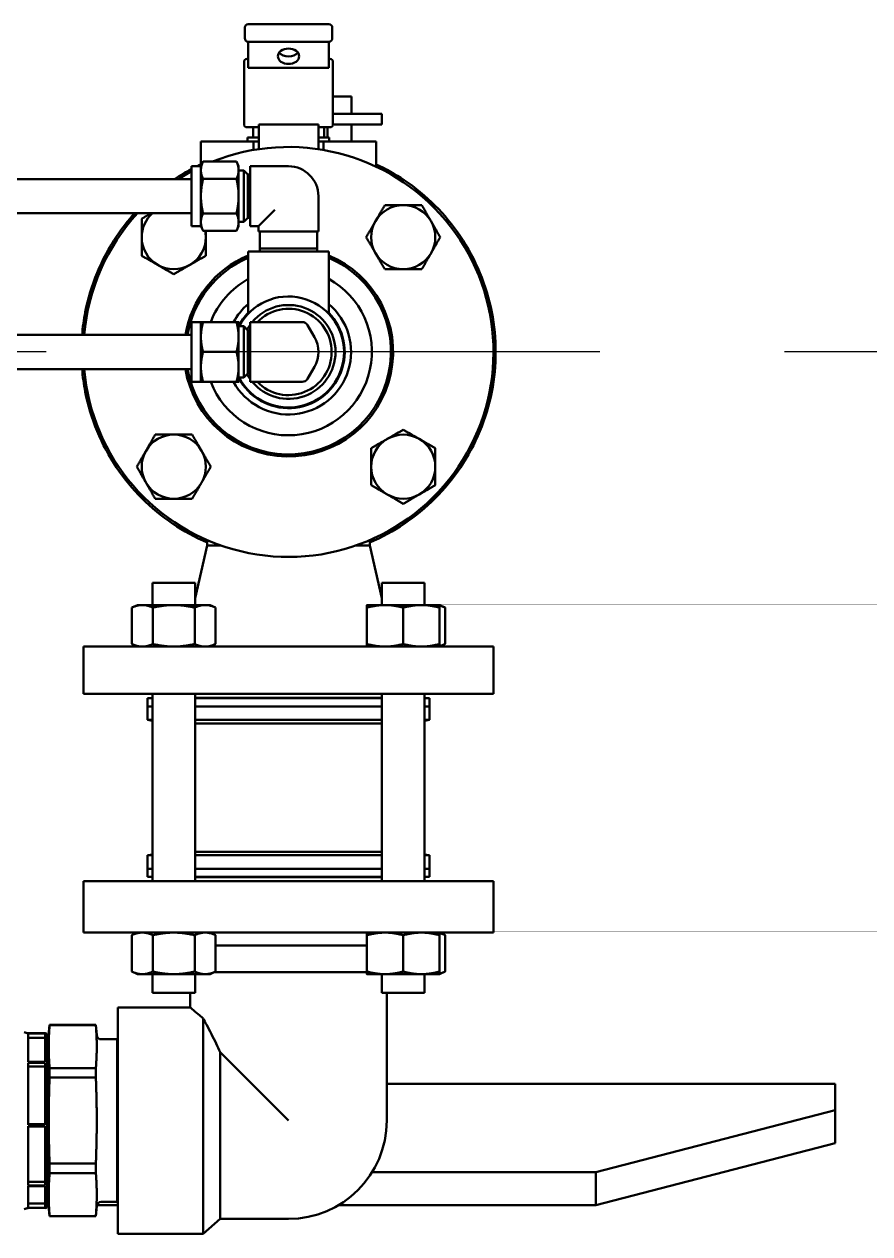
# Model space of a CAD drawing. Header units: inches. Extents: x 11 to 1621, y 11 to 1332.
# Drawn here: x 772.88 to 785.26, y 345.47 to 363.18 of the extents above; entities that cross this region are included whole.
import ezdxf

# ---------------------------------------------------------------- set-up
doc = ezdxf.new("R2010")
doc.units = ezdxf.units.IN
doc.header["$LTSCALE"] = 48
doc.header["$MEASUREMENT"] = 0
doc.linetypes.add('CHAIN', pattern=[0.7087, 0.4724, -0.0591, 0.1181, -0.0591])
doc.layers.add('Centerline (ANSI)', color=7, linetype='Continuous', lineweight=25)
doc.layers.add('Visible (ANSI)', color=7, linetype='Continuous', lineweight=50)

msp = doc.modelspace()

# ---------------------------------------------------------------- linework, layer by layer
at = {"layer": 'Centerline (ANSI)', "linetype": 'CHAIN', "ltscale": 0.952448}
msp.add_line((902.807363, 358.380235), (596.421851, 358.380235), dxfattribs=at)
at = {"layer": 'Visible (ANSI)'}
for p, q in [((776.111804, 362.97111), (776.111804, 363.12711)), ((777.343054, 363.17711), (776.161804, 363.17711)), ((777.393054, 362.97111), (777.393054, 363.12711)), ((776.161804, 362.537702), (776.161804, 362.92111)), ((776.161804, 362.92111), (777.343054, 362.92111)), ((777.343054, 362.537702), (777.343054, 362.92111)), ((776.101804, 362.428151), (776.101804, 362.624353)), ((776.146804, 362.669353), (776.161804, 362.669353)), ((777.343054, 362.669353), (777.358054, 362.669353)), ((777.403054, 362.624353), (777.403054, 362.428151)), ((776.101804, 361.713441), (776.101804, 362.428151)), ((776.161804, 362.537702), (777.343054, 362.537702)), ((777.403054, 362.428151), (777.403054, 361.713441)), ((777.403054, 362.119535), (777.674416, 362.119535)), ((777.674416, 362.049535), (777.674416, 362.119535)), ((777.675554, 362.049535), (777.674416, 362.049535)), ((777.675554, 362.049535), (777.675554, 361.866885)), ((777.403054, 361.866885), (778.117485, 361.866885)), ((778.117485, 361.710885), (778.117485, 361.866885)), ((776.315869, 361.348301), (776.315869, 361.710885)), ((776.315869, 361.710885), (777.188989, 361.710885)), ((777.188989, 361.348301), (777.188989, 361.710885)), ((778.117485, 361.710885), (777.402982, 361.710885)), ((777.675554, 361.710885), (777.675554, 361.458235)), ((776.146804, 361.668441), (776.315869, 361.668441)), ((776.315869, 361.518235), (776.152814, 361.518235)), ((776.152814, 361.518235), (776.152814, 361.458235)), ((776.232814, 361.668441), (776.232814, 361.518235)), ((777.188989, 361.668441), (777.358054, 361.668441)), ((777.345766, 361.518235), (777.188989, 361.518235)), ((777.272044, 361.668441), (777.272044, 361.518235)), ((777.323054, 361.668441), (777.323054, 361.518235)), ((777.345766, 361.518235), (777.345766, 361.458235)), ((775.782429, 361.458235), (775.468429, 361.458235)), ((775.468429, 361.097902), (775.468429, 361.458235)), ((775.782429, 361.458235), (776.238829, 361.458235)), ((776.238829, 361.458235), (776.315869, 361.458235)), ((776.238829, 361.335944), (776.238829, 361.458235)), ((777.188989, 361.458235), (777.266029, 361.458235)), ((777.266029, 361.458235), (777.722429, 361.458235)), ((777.266029, 361.335944), (777.266029, 361.458235)), ((778.036429, 361.458235), (777.722429, 361.458235)), ((778.036429, 361.091571), (778.036429, 361.458235)), ((775.470429, 361.097902), (775.50199, 361.165583)), ((775.990869, 361.165583), (775.50199, 361.165583)), ((776.022429, 361.097902), (775.990869, 361.165583)), ((775.332429, 360.222902), (775.332429, 361.097902)), ((775.332429, 361.097902), (775.470429, 361.097902)), ((775.470429, 361.097902), (775.470429, 361.039288)), ((775.470429, 361.039288), (775.470429, 360.660402)), ((776.022429, 361.039288), (776.022429, 361.097902)), ((776.022429, 360.660402), (776.022429, 361.039288)), ((776.022429, 361.035402), (776.098879, 361.035402)), ((776.098879, 360.285402), (776.098879, 361.035402)), ((776.158429, 360.975852), (776.098879, 361.035402)), ((776.158429, 360.344952), (776.158429, 360.975852)), ((776.158429, 360.975852), (776.192429, 360.975852)), ((776.192429, 361.039288), (776.192429, 361.097902)), ((776.192429, 361.097902), (776.752429, 361.097902)), ((776.192429, 361.039288), (776.192429, 360.938252)), ((771.582429, 360.910402), (775.332429, 360.910402)), ((775.990869, 360.912993), (775.50199, 360.912993)), ((776.192429, 360.862475), (776.192429, 360.938252)), ((776.192429, 360.862475), (776.192429, 360.458329)), ((775.470429, 360.660402), (775.470429, 360.281516)), ((776.022429, 360.281516), (776.022429, 360.660402)), ((777.189929, 360.660402), (777.189929, 360.141902)), ((776.192429, 360.382552), (776.192429, 360.458329)), ((776.550357, 360.458329), (776.474579, 360.382552)), ((771.582429, 360.410402), (775.332429, 360.410402)), ((775.470429, 360.281516), (775.470429, 360.222902)), ((775.990869, 360.407811), (775.50199, 360.407811)), ((776.022429, 360.285402), (776.098879, 360.285402)), ((776.022429, 360.222902), (776.022429, 360.281516)), ((776.158429, 360.344952), (776.098879, 360.285402)), ((776.158429, 360.344952), (776.192429, 360.344952)), ((776.192429, 360.382552), (776.192429, 360.281516)), ((776.192429, 360.222902), (776.192429, 360.281516)), ((776.373543, 360.281516), (776.314929, 360.222902)), ((776.373543, 360.281516), (776.474579, 360.382552)), ((775.332429, 360.222902), (775.470429, 360.222902)), ((775.470429, 360.222902), (775.50199, 360.155221)), ((775.990869, 360.155221), (775.50199, 360.155221)), ((776.022429, 360.222902), (775.990869, 360.155221)), ((776.192429, 360.222902), (776.314929, 360.222902)), ((776.314929, 360.222902), (776.314929, 360.141902)), ((776.373543, 360.141902), (776.314929, 360.141902)), ((776.332429, 359.894102), (776.332429, 360.141902)), ((776.373543, 360.141902), (776.474579, 360.141902)), ((776.550357, 360.141902), (776.474579, 360.141902)), ((776.550357, 360.141902), (776.954502, 360.141902)), ((777.030279, 360.141902), (776.954502, 360.141902)), ((777.030279, 360.141902), (777.131315, 360.141902)), ((777.189929, 360.141902), (777.131315, 360.141902)), ((777.172429, 359.894102), (777.172429, 360.141902)), ((777.340929, 359.85233), (776.163929, 359.85233)), ((776.163929, 358.940435), (776.163929, 359.85233)), ((777.172429, 359.894102), (776.332429, 359.894102)), ((776.33373, 359.85233), (776.332429, 359.894102)), ((777.171129, 359.85233), (777.172429, 359.894102)), ((777.340929, 358.940435), (777.340929, 359.85233)), ((775.332429, 357.942735), (775.332429, 358.817735)), ((775.332429, 358.817735), (775.470429, 358.817735)), ((775.470429, 358.817735), (775.470429, 358.598985)), ((775.990869, 358.817735), (775.50199, 358.817735)), ((776.022429, 358.598985), (776.022429, 358.817735)), ((776.022429, 358.755235), (776.098879, 358.755235)), ((776.098879, 358.005235), (776.098879, 358.755235)), ((776.158429, 358.695685), (776.098879, 358.755235)), ((776.158429, 358.064785), (776.158429, 358.695685)), ((776.158429, 358.695685), (776.192429, 358.695685)), ((776.192429, 358.817735), (776.752429, 358.817735)), ((776.192429, 358.773985), (776.192429, 358.817735)), ((776.192429, 358.773985), (776.192429, 358.598985)), ((776.954502, 358.817735), (776.752429, 358.817735)), ((777.131315, 358.598985), (777.030279, 358.773985)), ((771.582429, 358.630235), (775.332429, 358.630235)), ((775.470429, 358.598985), (775.470429, 358.161485)), ((776.022429, 358.161485), (776.022429, 358.598985)), ((776.192429, 358.161485), (776.192429, 358.598985)), ((775.990869, 358.380235), (775.50199, 358.380235)), ((775.470429, 358.161485), (775.470429, 357.942735)), ((776.022429, 357.942735), (776.022429, 358.161485)), ((776.192429, 358.161485), (776.192429, 357.986485)), ((777.030279, 357.986485), (777.131315, 358.161485)), ((771.582429, 358.130235), (775.332429, 358.130235)), ((776.022429, 358.005235), (776.098879, 358.005235)), ((776.158429, 358.064785), (776.098879, 358.005235)), ((776.158429, 358.064785), (776.192429, 358.064785)), ((776.192429, 357.942735), (776.192429, 357.986485)), ((775.332429, 357.942735), (775.470429, 357.942735)), ((775.990869, 357.942735), (775.50199, 357.942735)), ((776.192429, 357.942735), (776.752429, 357.942735)), ((776.954502, 357.942735), (776.752429, 357.942735)), ((775.562429, 355.546624), (775.385551, 354.77726)), ((775.562429, 355.546624), (775.562429, 355.626347)), ((775.767214, 355.546624), (775.562429, 355.546624)), ((777.942429, 355.546624), (777.737644, 355.546624)), ((777.942429, 355.546624), (777.942429, 355.626347)), ((777.942429, 355.546624), (778.119308, 354.77726)), ((775.385551, 355.002735), (774.760551, 355.002735)), ((774.760551, 354.676735), (774.760551, 355.002735)), ((775.385551, 354.676735), (775.385551, 355.002735)), ((778.744308, 355.002735), (778.119308, 355.002735)), ((778.119308, 354.676735), (778.119308, 355.002735)), ((778.744308, 354.676735), (778.744308, 355.002735)), ((774.542051, 354.676735), (774.459905, 354.63843)), ((774.459905, 354.63843), (774.459905, 354.10604)), ((774.613191, 354.676735), (774.542051, 354.676735)), ((775.073051, 354.676735), (774.613191, 354.676735)), ((774.766478, 354.63843), (774.766478, 354.10604)), ((775.53291, 354.676735), (775.073051, 354.676735)), ((775.379624, 354.63843), (775.379624, 354.10604)), ((775.604051, 354.676735), (775.53291, 354.676735)), ((775.604051, 354.676735), (775.686197, 354.63843)), ((775.686197, 354.63843), (775.686197, 354.10604)), ((778.166308, 354.676735), (777.900808, 354.676735)), ((777.900808, 354.63843), (777.900808, 354.10604)), ((778.697308, 354.676735), (778.166308, 354.676735)), ((778.431808, 354.63843), (778.431808, 354.10604)), ((778.962808, 354.676735), (778.697308, 354.676735)), ((778.962808, 354.676735), (779.044954, 354.63843)), ((778.962808, 354.63843), (778.962808, 354.10604)), ((779.044954, 354.63843), (779.044954, 354.10604)), ((779.752429, 354.067735), (773.752429, 354.067735)), ((773.752429, 353.377735), (773.752429, 354.067735)), ((774.542051, 354.067735), (774.459905, 354.10604)), ((775.604051, 354.067735), (775.686197, 354.10604)), ((778.962808, 354.067735), (779.044954, 354.10604)), ((779.752429, 353.377735), (779.752429, 354.067735)), ((779.752429, 353.377735), (773.752429, 353.377735)), ((774.760551, 350.632735), (774.760551, 353.377735)), ((775.385551, 350.632735), (775.385551, 353.377735)), ((778.119308, 350.632735), (778.119308, 353.377735)), ((778.744308, 350.632735), (778.744308, 353.377735)), ((774.687429, 353.312735), (774.760551, 353.312735)), ((774.687429, 353.312735), (774.687429, 353.192735)), ((774.687429, 353.192735), (774.760551, 353.192735)), ((774.689929, 353.192735), (774.689929, 352.995426)), ((778.119308, 353.317735), (775.385551, 353.317735)), ((775.385551, 353.312735), (778.119308, 353.312735)), ((775.385551, 353.192735), (778.119308, 353.192735)), ((778.744308, 353.312735), (778.817429, 353.312735)), ((778.744308, 353.192735), (778.817429, 353.192735)), ((778.814929, 353.192735), (778.814929, 352.995426)), ((778.817429, 353.312735), (778.817429, 353.192735)), ((774.689929, 352.995426), (774.760551, 352.995426)), ((774.760551, 352.983144), (774.689929, 352.995426)), ((775.385551, 352.995426), (778.119308, 352.995426)), ((775.385551, 352.944323), (778.119308, 352.944323)), ((778.744308, 352.995426), (778.814929, 352.995426)), ((778.744308, 352.983144), (778.814929, 352.995426)), ((775.385551, 351.066146), (778.119308, 351.066146)), ((774.760551, 351.027326), (774.689929, 351.015044)), ((774.689929, 351.015044), (774.760551, 351.015044)), ((774.689929, 351.015044), (774.689929, 350.817735)), ((775.385551, 351.015044), (778.119308, 351.015044)), ((778.744308, 351.027326), (778.814929, 351.015044)), ((778.744308, 351.015044), (778.814929, 351.015044)), ((778.814929, 351.015044), (778.814929, 350.817735)), ((774.760551, 350.817735), (774.687429, 350.817735)), ((774.687429, 350.697735), (774.687429, 350.817735)), ((778.119308, 350.817735), (775.385551, 350.817735)), ((778.817429, 350.817735), (778.744308, 350.817735)), ((778.817429, 350.697735), (778.817429, 350.817735)), ((773.752429, 350.632735), (779.752429, 350.632735)), ((773.752429, 350.632735), (773.752429, 349.882735)), ((774.760551, 350.697735), (774.687429, 350.697735)), ((778.119308, 350.697735), (775.385551, 350.697735)), ((775.385551, 350.692735), (778.119308, 350.692735)), ((778.817429, 350.697735), (778.744308, 350.697735)), ((779.752429, 350.632735), (779.752429, 349.882735)), ((773.752429, 349.882735), (779.752429, 349.882735)), ((774.542051, 349.882735), (774.459905, 349.84443)), ((774.459905, 349.31204), (774.459905, 349.84443)), ((774.766478, 349.31204), (774.766478, 349.84443)), ((775.379624, 349.31204), (775.379624, 349.84443)), ((775.604051, 349.882735), (775.686197, 349.84443)), ((775.686197, 349.31204), (775.686197, 349.84443)), ((777.900808, 349.31204), (777.900808, 349.84443)), ((778.431808, 349.31204), (778.431808, 349.84443)), ((778.962808, 349.882735), (779.044954, 349.84443)), ((778.962808, 349.31204), (778.962808, 349.84443)), ((779.044954, 349.31204), (779.044954, 349.84443)), ((775.686197, 349.692735), (777.900808, 349.692735)), ((774.542051, 349.273735), (774.459905, 349.31204)), ((775.604051, 349.273735), (775.686197, 349.31204)), ((775.671603, 349.305235), (777.900808, 349.305235)), ((778.962808, 349.273735), (779.044954, 349.31204)), ((774.542051, 349.273735), (774.613191, 349.273735)), ((774.613191, 349.273735), (775.073051, 349.273735)), ((774.760551, 349.002735), (774.760551, 349.273735)), ((775.073051, 349.273735), (775.53291, 349.273735)), ((775.385551, 349.002735), (775.385551, 349.273735)), ((775.53291, 349.273735), (775.604051, 349.273735)), ((777.900808, 349.273735), (778.166308, 349.273735)), ((778.119308, 349.002735), (778.119308, 349.273735)), ((778.166308, 349.273735), (778.697308, 349.273735)), ((778.697308, 349.273735), (778.962808, 349.273735)), ((778.744308, 349.002735), (778.744308, 349.273735)), ((774.760551, 349.002735), (775.385551, 349.002735)), ((775.314929, 349.002735), (775.314929, 348.786485)), ((778.119308, 349.002735), (778.744308, 349.002735)), ((778.189929, 349.002735), (778.189929, 347.130235)), ((774.252429, 348.786485), (774.252429, 345.473985)), ((775.314929, 348.786485), (774.252429, 348.786485)), ((775.502429, 348.62665), (775.502429, 345.473985)), ((772.943132, 348.408172), (772.943132, 348.409762)), ((773.191012, 348.408172), (772.943132, 348.408172)), ((772.943132, 348.407095), (773.191012, 348.407095)), ((772.943132, 347.988781), (772.943132, 348.407095)), ((773.191012, 348.408172), (773.191012, 348.409762)), ((773.191012, 347.988781), (773.191012, 348.407095)), ((773.222508, 348.149231), (773.255841, 348.530235)), ((773.255841, 348.528059), (773.255841, 348.530235)), ((773.255841, 348.530235), (773.932872, 348.530235)), ((773.932872, 348.528059), (773.255841, 348.528059)), ((773.932872, 348.530235), (773.932872, 348.528059)), ((773.945903, 348.381291), (773.932872, 348.530235)), ((773.191012, 348.340169), (772.943132, 348.340169)), ((773.222508, 345.882203), (773.222508, 348.378266)), ((774.012577, 348.320195), (774.245791, 348.320195)), ((774.245791, 345.940274), (774.245791, 348.320195)), ((774.252429, 348.319989), (774.245791, 348.320195)), ((776.752429, 347.130235), (775.752429, 348.130235)), ((775.752429, 345.692735), (775.752429, 348.130235)), ((773.191012, 347.988781), (772.943132, 347.988781)), ((772.943132, 347.066465), (772.943132, 347.974725)), ((772.943132, 347.974725), (773.191012, 347.974725)), ((773.191012, 347.923908), (772.943132, 347.923908)), ((773.191012, 347.066465), (773.191012, 347.974725)), ((773.255841, 347.761585), (773.255841, 347.898347)), ((773.255841, 347.898347), (773.932872, 347.898347)), ((773.932872, 347.898347), (773.932872, 347.761585)), ((773.932872, 347.761585), (773.255841, 347.761585)), ((784.752429, 347.670435), (778.189929, 347.670435)), ((784.752429, 347.282207), (784.752429, 347.670435)), ((784.752429, 347.282207), (781.252429, 346.37634)), ((784.752429, 346.799244), (784.752429, 347.282207)), ((773.191012, 347.079015), (772.943132, 347.079015)), ((773.191012, 347.066465), (772.943132, 347.066465)), ((772.943132, 346.181504), (772.943132, 347.047663)), ((772.943132, 347.047663), (773.191012, 347.047663)), ((773.191012, 347.042723), (772.943132, 347.042723)), ((773.191012, 346.181504), (773.191012, 347.047663)), ((781.252429, 345.893377), (784.752429, 346.799244)), ((773.255841, 346.36376), (773.255841, 346.500633)), ((773.255841, 346.500633), (773.932872, 346.500633)), ((773.932872, 346.500633), (773.932872, 346.36376)), ((773.932872, 346.36376), (773.255841, 346.36376)), ((781.252429, 346.37634), (777.976377, 346.37634)), ((781.252429, 346.37634), (781.252429, 345.893377)), ((773.191012, 346.236994), (772.943132, 346.236994)), ((773.191012, 346.181504), (772.943132, 346.181504)), ((772.943132, 345.850707), (772.943132, 346.168971)), ((772.943132, 346.168971), (773.191012, 346.168971)), ((773.191012, 345.850707), (773.191012, 346.168971)), ((773.222508, 346.111239), (773.255841, 345.730235)), ((774.012577, 345.940274), (774.245791, 345.940274)), ((774.252429, 345.94048), (774.245791, 345.940274)), ((772.943132, 345.91714), (773.191012, 345.91714)), ((773.191012, 345.852297), (772.943132, 345.852297)), ((773.241568, 345.893377), (773.222508, 345.893377)), ((773.945903, 345.879178), (773.932872, 345.730235)), ((774.252429, 345.893377), (773.948716, 345.893377)), ((781.252429, 345.893377), (777.484952, 345.893377)), ((773.255841, 345.730235), (773.255841, 345.732521)), ((773.255841, 345.732521), (773.932872, 345.732521)), ((773.255841, 345.730235), (773.932872, 345.730235)), ((773.932872, 345.732521), (773.932872, 345.730235)), ((775.752429, 345.692735), (775.502429, 345.473985)), ((776.752429, 345.692735), (775.752429, 345.692735)), ((775.502429, 345.473985), (774.252429, 345.473985))]:
    msp.add_line(p, q, dxfattribs=at)
for centre, radius, start, end in [((776.161804, 363.12711), 0.05, 90, 180), ((777.343054, 363.12711), 0.05, 0, 90), ((776.161804, 362.97111), 0.05, 180, 270), ((777.343054, 362.97111), 0.05, 270, 0), ((776.146804, 362.624353), 0.045, 90, 180), ((777.358054, 362.624353), 0.045, 0, 90), ((776.146804, 361.713441), 0.045, 180, 270), ((777.358054, 361.713441), 0.045, 270, 0), ((776.752429, 358.380235), 3, 184.7801918, 111.8055956), ((776.752429, 358.380235), 3, 118.2508889, 122.5002545), ((776.752429, 360.660402), 0.4375, 0, 90), ((778.431808, 360.059613), 0.469, 90, 150), ((778.431808, 360.059613), 0.469, 30, 90), ((776.752429, 358.380235), 3, 137.4119529, 175.2198082), ((775.073051, 360.059613), 0.469, 131.5868847, 180), ((778.431808, 360.059613), 0.469, 150, 210), ((778.431808, 360.059613), 0.469, 330, 30), ((775.073051, 360.059613), 0.469, 0, 11.7623667), ((775.073051, 360.059613), 0.469, 180, 240), ((775.073051, 360.059613), 0.469, 300, 0), ((776.752429, 358.380235), 1.53, 112.6214253, 170.5957761), ((776.752429, 358.380235), 1.53, 189.4042239, 67.3785747), ((776.752429, 358.380235), 1.499304, 113.1111118, 170.401435), ((776.752429, 358.380235), 1.499304, 189.598565, 66.8888882), ((778.431808, 360.059613), 0.469, 210, 270), ((778.431808, 360.059613), 0.469, 270, 330), ((775.073051, 360.059613), 0.469, 240, 300), ((776.752429, 358.380235), 1.22, 118.8407663, 158.9853554), ((776.752429, 358.380235), 1.22, 201.0146446, 61.1592337), ((776.752429, 358.380235), 0.915607, 129.9966799, 151.4565384), ((776.752429, 358.380235), 0.915607, 208.5434616, 50.0033201), ((776.752429, 358.380235), 0.8125, 207.4864263, 152.5135737), ((776.752429, 358.380235), 0.6875, 219.5211964, 140.4788036), ((776.752429, 358.380235), 0.822103, 135.712677, 152.6188631), ((776.752429, 358.380235), 0.822103, 207.3811369, 44.287323), ((776.752429, 358.380235), 0.6315, 223.8517613, 136.1482387), ((776.752429, 358.380235), 0.6875, 144.5424422, 151.6481702), ((776.954502, 358.730235), 0.0875, 30, 90), ((776.752429, 358.380235), 0.4375, 330, 30), ((776.752429, 358.380235), 0.6875, 208.3518298, 215.4575578), ((776.954502, 358.030235), 0.0875, 270, 330), ((775.073051, 356.700856), 0.469, 90, 150), ((775.073051, 356.700856), 0.469, 30, 90), ((778.431808, 356.700856), 0.469, 120, 180), ((778.431808, 356.700856), 0.469, 60, 120), ((778.431808, 356.700856), 0.469, 0, 60), ((775.073051, 356.700856), 0.469, 150, 210), ((775.073051, 356.700856), 0.469, 330, 30), ((778.431808, 356.700856), 0.469, 180, 240), ((778.431808, 356.700856), 0.469, 300, 0), ((775.073051, 356.700856), 0.469, 210, 270), ((775.073051, 356.700856), 0.469, 270, 330), ((778.431808, 356.700856), 0.469, 240, 300), ((772.943132, 348.527873), 0.11811, 239.9999999, 270), ((773.191012, 348.378266), 0.031496, 0, 90), ((774.012577, 348.387125), 0.066929, 185.0000013, 270), ((776.752429, 347.130235), 1.4375, 270, 0), ((774.012577, 345.873345), 0.066929, 90, 174.9999987), ((772.943132, 345.732597), 0.11811, 90, 120.0000001), ((773.191012, 345.882203), 0.031496, 270, 0)]:
    msp.add_arc(centre, radius, start, end, dxfattribs=at)
msp.add_ellipse((776.752429, 362.707395), major_axis=(-0.15625, 0), ratio=0.71827932, dxfattribs=at)
msp.add_ellipse((776.752429, 362.815933), major_axis=(-0.15625, 0), ratio=0.71827932, start_param=0.504700869, end_param=2.636891785, dxfattribs=at)
for points, weights in [([(775.50199, 361.165583), (775.470429, 361.097902), (775.470429, 361.039288)], [1, 1.0379548493, 1]), ([(776.022429, 361.039288), (776.022429, 361.097902), (775.990869, 361.165583)], [1, 1.0379548493, 1]), ([(775.470429, 361.039288), (775.470429, 360.980674), (775.50199, 360.912993)], [1, 1.0379548493, 1]), ([(775.990869, 360.912993), (776.022429, 360.980674), (776.022429, 361.039288)], [1, 1.0379548493, 1]), ([(775.50199, 360.912993), (775.470429, 360.77763), (775.470429, 360.660402)], [1, 1.0379548493, 1]), ([(776.022429, 360.660402), (776.022429, 360.77763), (775.990869, 360.912993)], [1, 1.0379548493, 1]), ([(775.470429, 360.660402), (775.470429, 360.543174), (775.50199, 360.407811)], [1, 1.0379548493, 1]), ([(775.990869, 360.407811), (776.022429, 360.543174), (776.022429, 360.660402)], [1, 1.0379548493, 1]), ([(778.025642, 360.294113), (778.088476, 360.402945), (778.161031, 360.528613)], [1, 1.0379548493, 1]), ([(778.161031, 360.528613), (778.30614, 360.528613), (778.431808, 360.528613)], [1, 1.0379548493, 1]), ([(778.431808, 360.528613), (778.557476, 360.528613), (778.702585, 360.528613)], [1, 1.0379548493, 1]), ([(778.702585, 360.528613), (778.77514, 360.402945), (778.837974, 360.294113)], [1, 1.0379548493, 1]), ([(774.604051, 360.330391), (774.677381, 360.372728), (774.742634, 360.410402)], [1, 1.02180300081, 1.01855672054]), ([(774.604051, 360.059613), (774.604051, 360.185282), (774.604051, 360.330391)], [1, 1.0379548493, 1]), ([(775.50199, 360.407811), (775.470429, 360.34013), (775.470429, 360.281516)], [1, 1.0379548493, 1]), ([(775.470429, 360.281516), (775.470429, 360.222902), (775.50199, 360.155221)], [1, 1.0379548493, 1]), ([(776.022429, 360.281516), (776.022429, 360.34013), (775.990869, 360.407811)], [1, 1.0379548493, 1]), ([(775.990869, 360.155221), (776.022429, 360.222902), (776.022429, 360.281516)], [1, 1.0379548493, 1]), ([(777.890253, 360.059613), (777.962808, 360.185282), (778.025642, 360.294113)], [1, 1.0379548493, 1]), ([(778.837974, 360.294113), (778.900808, 360.185282), (778.973362, 360.059613)], [1, 1.0379548493, 1]), ([(775.542051, 360.155221), (775.542051, 360.10693), (775.542051, 360.059613)], [1.01765114519, 1.01396051639, 1]), ([(774.604051, 359.788836), (774.604051, 359.933945), (774.604051, 360.059613)], [1, 1.0379548493, 1]), ([(775.542051, 360.059613), (775.542051, 359.933945), (775.542051, 359.788836)], [1, 1.0379548493, 1]), ([(778.025642, 359.825113), (777.962808, 359.933945), (777.890253, 360.059613)], [1, 1.0379548493, 1]), ([(778.973362, 360.059613), (778.900808, 359.933945), (778.837974, 359.825113)], [1, 1.0379548493, 1]), ([(774.838551, 359.653448), (774.729719, 359.716282), (774.604051, 359.788836)], [1, 1.0379548493, 1]), ([(775.542051, 359.788836), (775.416382, 359.716282), (775.307551, 359.653448)], [1, 1.0379548493, 1]), ([(778.161031, 359.590613), (778.088476, 359.716282), (778.025642, 359.825113)], [1, 1.0379548493, 1]), ([(778.837974, 359.825113), (778.77514, 359.716282), (778.702585, 359.590613)], [1, 1.0379548493, 1]), ([(775.073051, 359.518059), (774.947382, 359.590613), (774.838551, 359.653448)], [1, 1.0379548493, 1]), ([(775.307551, 359.653448), (775.198719, 359.590613), (775.073051, 359.518059)], [1, 1.0379548493, 1]), ([(778.431808, 359.590613), (778.30614, 359.590613), (778.161031, 359.590613)], [1, 1.0379548493, 1]), ([(778.702585, 359.590613), (778.557476, 359.590613), (778.431808, 359.590613)], [1, 1.0379548493, 1]), ([(775.470429, 358.817735), (775.470429, 358.817735), (775.50199, 358.817735)], [1, 1.0379548493, 1]), ([(775.50199, 358.817735), (775.470429, 358.700507), (775.470429, 358.598985)], [1, 1.0379548493, 1]), ([(775.990869, 358.817735), (776.022429, 358.817735), (776.022429, 358.817735)], [1, 1.0379548493, 1]), ([(776.022429, 358.598985), (776.022429, 358.700507), (775.990869, 358.817735)], [1, 1.0379548493, 1]), ([(775.470429, 358.598985), (775.470429, 358.497463), (775.50199, 358.380235)], [1, 1.0379548493, 1]), ([(775.990869, 358.380235), (776.022429, 358.497463), (776.022429, 358.598985)], [1, 1.0379548493, 1]), ([(775.50199, 358.380235), (775.470429, 358.263007), (775.470429, 358.161485)], [1, 1.0379548493, 1]), ([(776.022429, 358.161485), (776.022429, 358.263007), (775.990869, 358.380235)], [1, 1.0379548493, 1]), ([(775.470429, 358.161485), (775.470429, 358.059963), (775.50199, 357.942735)], [1, 1.0379548493, 1]), ([(775.990869, 357.942735), (776.022429, 358.059963), (776.022429, 358.161485)], [1, 1.0379548493, 1]), ([(775.50199, 357.942735), (775.470429, 357.942735), (775.470429, 357.942735)], [1, 1.0379548493, 1]), ([(776.022429, 357.942735), (776.022429, 357.942735), (775.990869, 357.942735)], [1, 1.0379548493, 1]), ([(774.666885, 356.935356), (774.729719, 357.044188), (774.802273, 357.169856)], [1, 1.0379548493, 1]), ([(774.802273, 357.169856), (774.947382, 357.169856), (775.073051, 357.169856)], [1, 1.0379548493, 1]), ([(775.073051, 357.169856), (775.198719, 357.169856), (775.343828, 357.169856)], [1, 1.0379548493, 1]), ([(775.343828, 357.169856), (775.416382, 357.044188), (775.479217, 356.935356)], [1, 1.0379548493, 1]), ([(777.962808, 356.971633), (778.088476, 357.044188), (778.197308, 357.107022)], [1, 1.0379548493, 1]), ([(778.197308, 357.107022), (778.30614, 357.169856), (778.431808, 357.242411)], [1, 1.0379548493, 1]), ([(778.431808, 357.242411), (778.557476, 357.169856), (778.666308, 357.107022)], [1, 1.0379548493, 1]), ([(778.666308, 357.107022), (778.77514, 357.044188), (778.900808, 356.971633)], [1, 1.0379548493, 1]), ([(774.531496, 356.700856), (774.604051, 356.826524), (774.666885, 356.935356)], [1, 1.0379548493, 1]), ([(775.479217, 356.935356), (775.542051, 356.826524), (775.614605, 356.700856)], [1, 1.0379548493, 1]), ([(777.962808, 356.700856), (777.962808, 356.826524), (777.962808, 356.971633)], [1, 1.0379548493, 1]), ([(778.900808, 356.971633), (778.900808, 356.826524), (778.900808, 356.700856)], [1, 1.0379548493, 1]), ([(774.666885, 356.466356), (774.604051, 356.575188), (774.531496, 356.700856)], [1, 1.0379548493, 1]), ([(775.614605, 356.700856), (775.542051, 356.575188), (775.479217, 356.466356)], [1, 1.0379548493, 1]), ([(777.962808, 356.430079), (777.962808, 356.575188), (777.962808, 356.700856)], [1, 1.0379548493, 1]), ([(778.900808, 356.700856), (778.900808, 356.575188), (778.900808, 356.430079)], [1, 1.0379548493, 1]), ([(774.802273, 356.231856), (774.729719, 356.357524), (774.666885, 356.466356)], [1, 1.0379548493, 1]), ([(775.479217, 356.466356), (775.416382, 356.357524), (775.343828, 356.231856)], [1, 1.0379548493, 1]), ([(778.197308, 356.29469), (778.088476, 356.357524), (777.962808, 356.430079)], [1, 1.0379548493, 1]), ([(778.900808, 356.430079), (778.77514, 356.357524), (778.666308, 356.29469)], [1, 1.0379548493, 1]), ([(775.073051, 356.231856), (774.947382, 356.231856), (774.802273, 356.231856)], [1, 1.0379548493, 1]), ([(775.343828, 356.231856), (775.198719, 356.231856), (775.073051, 356.231856)], [1, 1.0379548493, 1]), ([(778.431808, 356.159302), (778.30614, 356.231856), (778.197308, 356.29469)], [1, 1.0379548493, 1]), ([(778.666308, 356.29469), (778.557476, 356.231856), (778.431808, 356.159302)], [1, 1.0379548493, 1]), ([(774.613191, 354.676735), (774.542051, 354.676735), (774.459905, 354.63843)], [1, 1.0379548493, 1]), ([(774.766478, 354.63843), (774.684332, 354.676735), (774.613191, 354.676735)], [1, 1.0379548493, 1]), ([(775.073051, 354.676735), (774.93077, 354.676735), (774.766478, 354.63843)], [1, 1.0379548493, 1]), ([(775.379624, 354.63843), (775.215332, 354.676735), (775.073051, 354.676735)], [1, 1.0379548493, 1]), ([(775.53291, 354.676735), (775.46177, 354.676735), (775.379624, 354.63843)], [1, 1.0379548493, 1]), ([(775.686197, 354.63843), (775.604051, 354.676735), (775.53291, 354.676735)], [1, 1.0379548493, 1]), ([(777.900808, 354.63843), (777.900808, 354.676735), (777.900808, 354.676735)], [1, 1.0379548493, 1]), ([(778.166308, 354.676735), (778.043089, 354.676735), (777.900808, 354.63843)], [1, 1.0379548493, 1]), ([(778.431808, 354.63843), (778.289527, 354.676735), (778.166308, 354.676735)], [1, 1.0379548493, 1]), ([(778.697308, 354.676735), (778.574089, 354.676735), (778.431808, 354.63843)], [1, 1.0379548493, 1]), ([(778.962808, 354.63843), (778.820527, 354.676735), (778.697308, 354.676735)], [1, 1.0379548493, 1]), ([(778.962808, 354.676735), (778.962808, 354.676735), (778.962808, 354.63843)], [1, 1.0379548493, 1]), ([(779.044954, 354.63843), (779.001641, 354.658627), (778.962808, 354.668)], [1, 1.01965956375, 1.01895290532]), ([(774.459905, 354.10604), (774.542051, 354.067735), (774.613191, 354.067735)], [1, 1.0379548493, 1]), ([(774.613191, 354.067735), (774.684332, 354.067735), (774.766478, 354.10604)], [1, 1.0379548493, 1]), ([(774.766478, 354.10604), (774.93077, 354.067735), (775.073051, 354.067735)], [1, 1.0379548493, 1]), ([(775.073051, 354.067735), (775.215332, 354.067735), (775.379624, 354.10604)], [1, 1.0379548493, 1]), ([(775.379624, 354.10604), (775.46177, 354.067735), (775.53291, 354.067735)], [1, 1.0379548493, 1]), ([(775.53291, 354.067735), (775.604051, 354.067735), (775.686197, 354.10604)], [1, 1.0379548493, 1]), ([(777.900808, 354.10604), (778.043089, 354.067735), (778.166308, 354.067735)], [1, 1.0379548493, 1]), ([(777.900808, 354.067735), (777.900808, 354.067735), (777.900808, 354.10604)], [1, 1.0379548493, 1]), ([(778.166308, 354.067735), (778.289527, 354.067735), (778.431808, 354.10604)], [1, 1.0379548493, 1]), ([(778.431808, 354.10604), (778.574089, 354.067735), (778.697308, 354.067735)], [1, 1.0379548493, 1]), ([(778.697308, 354.067735), (778.820527, 354.067735), (778.962808, 354.10604)], [1, 1.0379548493, 1]), ([(778.962808, 354.10604), (778.962808, 354.067735), (778.962808, 354.067735)], [1, 1.0379548493, 1]), ([(778.962808, 354.07647), (779.001641, 354.085843), (779.044954, 354.10604)], [1.01895290532, 1.01965956375, 1]), ([(774.613191, 349.882735), (774.542051, 349.882735), (774.459905, 349.84443)], [1, 1.0379548493, 1]), ([(774.766478, 349.84443), (774.684332, 349.882735), (774.613191, 349.882735)], [1, 1.0379548493, 1]), ([(775.073051, 349.882735), (774.93077, 349.882735), (774.766478, 349.84443)], [1, 1.0379548493, 1]), ([(775.379624, 349.84443), (775.215332, 349.882735), (775.073051, 349.882735)], [1, 1.0379548493, 1]), ([(775.53291, 349.882735), (775.46177, 349.882735), (775.379624, 349.84443)], [1, 1.0379548493, 1]), ([(775.686197, 349.84443), (775.604051, 349.882735), (775.53291, 349.882735)], [1, 1.0379548493, 1]), ([(777.900808, 349.84443), (777.900808, 349.882735), (777.900808, 349.882735)], [1, 1.0379548493, 1]), ([(778.166308, 349.882735), (778.043089, 349.882735), (777.900808, 349.84443)], [1, 1.0379548493, 1]), ([(778.431808, 349.84443), (778.289527, 349.882735), (778.166308, 349.882735)], [1, 1.0379548493, 1]), ([(778.697308, 349.882735), (778.574089, 349.882735), (778.431808, 349.84443)], [1, 1.0379548493, 1]), ([(778.962808, 349.84443), (778.820527, 349.882735), (778.697308, 349.882735)], [1, 1.0379548493, 1]), ([(778.962808, 349.882735), (778.962808, 349.882735), (778.962808, 349.84443)], [1, 1.0379548493, 1]), ([(779.044954, 349.84443), (779.001641, 349.864627), (778.962808, 349.874)], [1, 1.01965956375, 1.01895290532]), ([(774.459905, 349.31204), (774.542051, 349.273735), (774.613191, 349.273735)], [1, 1.0379548493, 1]), ([(774.613191, 349.273735), (774.684332, 349.273735), (774.766478, 349.31204)], [1, 1.0379548493, 1]), ([(774.766478, 349.31204), (774.93077, 349.273735), (775.073051, 349.273735)], [1, 1.0379548493, 1]), ([(775.073051, 349.273735), (775.215332, 349.273735), (775.379624, 349.31204)], [1, 1.0379548493, 1]), ([(775.379624, 349.31204), (775.46177, 349.273735), (775.53291, 349.273735)], [1, 1.0379548493, 1]), ([(775.53291, 349.273735), (775.604051, 349.273735), (775.686197, 349.31204)], [1, 1.0379548493, 1]), ([(777.900808, 349.273735), (777.900808, 349.273735), (777.900808, 349.31204)], [1, 1.0379548493, 1]), ([(777.900808, 349.31204), (778.043089, 349.273735), (778.166308, 349.273735)], [1, 1.0379548493, 1]), ([(778.166308, 349.273735), (778.289527, 349.273735), (778.431808, 349.31204)], [1, 1.0379548493, 1]), ([(778.431808, 349.31204), (778.574089, 349.273735), (778.697308, 349.273735)], [1, 1.0379548493, 1]), ([(778.697308, 349.273735), (778.820527, 349.273735), (778.962808, 349.31204)], [1, 1.0379548493, 1]), ([(778.962808, 349.31204), (778.962808, 349.273735), (778.962808, 349.273735)], [1, 1.0379548493, 1]), ([(778.962808, 349.28247), (779.001641, 349.291843), (779.044954, 349.31204)], [1.01895290532, 1.01965956375, 1]), ([(773.255841, 348.528059), (773.231001, 348.213203), (773.255841, 347.898347)], [1.15979769911, 1.298973423, 1.15979769911]), ([(773.945903, 348.238874), (773.944921, 348.375343), (773.932872, 348.528059)], [1.22886623953, 1.22337403255, 1.15979769911]), ([(773.932872, 347.898347), (773.944921, 348.051063), (773.945903, 348.187532)], [1.15979769911, 1.22337403255, 1.22886623953]), ([(773.255841, 347.761585), (773.231001, 347.131109), (773.255841, 346.500633)], [1.15979769911, 1.298973423, 1.15979769911]), ([(773.945903, 347.182513), (773.944921, 347.455782), (773.932872, 347.761585)], [1.22886623953, 1.22337403255, 1.15979769911]), ([(773.932872, 346.500633), (773.944921, 346.806436), (773.945903, 347.079705)], [1.15979769911, 1.22337403255, 1.22886623953]), ([(773.255841, 346.36376), (773.231001, 346.04814), (773.255841, 345.732521)], [1.00005317149, 1.12005955207, 1.00005317149]), ([(773.945903, 346.073873), (773.944921, 346.210673), (773.932872, 346.36376)], [1.05955223094, 1.05481674389, 1]), ([(773.932872, 345.732521), (773.944921, 345.885607), (773.945903, 346.022407)], [1, 1.05481674389, 1.05955223094])]:
    msp.add_rational_spline(points, weights, degree=2, dxfattribs=at)
for points in [[(775.08308, 360.910401), (775.163349, 360.963349), (775.246689, 361.012786), (775.332452, 361.058264)], [(775.409777, 361.097867), (775.429222, 361.107479), (775.448779, 361.116887), (775.468439, 361.126087)]]:
    msp.add_open_spline(points, degree=3, dxfattribs=at)
for points, knots in [([(778.036419, 361.126087), (778.178551, 361.05958), (778.315255, 360.982167), (778.609319, 360.784442), (778.761317, 360.658181), (779.030376, 360.389123), (779.156636, 360.237124), (779.3792, 359.906121), (779.475516, 359.727125), (779.630212, 359.353725), (779.688714, 359.159023), (779.765456, 358.767467), (779.783679, 358.57061), (779.783679, 358.18986), (779.765456, 357.993003), (779.688714, 357.601447), (779.630212, 357.406744), (779.475516, 357.033345), (779.3792, 356.854349), (779.156636, 356.523345), (779.030376, 356.371346), (778.761317, 356.102288), (778.609319, 355.976027), (778.287143, 355.7594), (778.118376, 355.667465), (777.942428, 355.592338)], [26.435658047, 26.435658047, 26.435658047, 26.435658047, 27.562527154, 27.562527154, 29.013187023, 29.013187023, 30.463845597, 30.463845597, 31.914504172, 31.914504172, 33.365162746, 33.365162746, 34.815821321, 34.815821321, 36.266479895, 36.266479895, 37.717138469, 37.717138469, 39.167797044, 39.167797044, 40.618455618, 40.618455618, 42.069115487, 42.069115487, 43.442397224, 43.442397224, 43.442397224, 43.442397224]), ([(773.731558, 358.63023), (773.740707, 358.740661), (773.755995, 358.852127), (773.816145, 359.159023), (773.874647, 359.353725), (774.029342, 359.727125), (774.125659, 359.906121), (774.318031, 360.192223), (774.407075, 360.305654), (774.501477, 360.410379)], [12.232579658, 12.232579658, 12.232579658, 12.232579658, 13.055932348, 13.055932348, 14.506590922, 14.506590922, 15.957249497, 15.957249497, 17.014340083, 17.014340083, 17.014340083, 17.014340083]), ([(775.56243, 355.592338), (775.386482, 355.667465), (775.217716, 355.7594), (774.89554, 355.976027), (774.743541, 356.102288), (774.474483, 356.371346), (774.348222, 356.523345), (774.125659, 356.854349), (774.029342, 357.033345), (773.874647, 357.406744), (773.816145, 357.601447), (773.755995, 357.908343), (773.740707, 358.019808), (773.731558, 358.130239)], [2.97869787, 2.97869787, 2.97869787, 2.97869787, 4.351979607, 4.351979607, 5.802639476, 5.802639476, 7.25329805, 7.25329805, 8.703956625, 8.703956625, 10.154615199, 10.154615199, 10.977967889, 10.977967889, 10.977967889, 10.977967889]), ([(775.502429, 348.62665), (775.476447, 348.64835), (775.45261, 348.668468), (775.393638, 348.718527), (775.364127, 348.743939), (775.324764, 348.777927), (775.314929, 348.786485), (775.314929, 348.786485)], [4.159979007, 4.159979007, 4.159979007, 4.159979007, 4.572309029, 4.572309029, 5.306306048, 5.306306048, 6.040303067, 6.040303067, 6.040303067, 6.040303067]), ([(775.502429, 348.62665), (775.518639, 348.597409), (775.535428, 348.566735), (775.600048, 348.446634), (775.649755, 348.349826), (775.713426, 348.216418), (775.73302, 348.174071), (775.752429, 348.130235)], [-4.110868846, -4.110868846, -4.110868846, -4.110868846, -3.799364283, -3.799364283, -2.933792822, -2.933792822, -2.555389319, -2.555389319, -2.555389319, -2.555389319]), ([(773.945903, 348.187532), (773.945956, 348.196322), (773.946004, 348.205204), (773.946004, 348.221202), (773.945956, 348.230084), (773.945903, 348.238874)], [-2.3348521681, -2.3348521681, -2.3348521681, -2.3348521681, -2.212802811, -2.212802811, -2.0907534539, -2.0907534539, -2.0907534539, -2.0907534539]), ([(773.945903, 347.079705), (773.945956, 347.097306), (773.946004, 347.115092), (773.946004, 347.147126), (773.945956, 347.164912), (773.945903, 347.182513)], [2.0907534539, 2.0907534539, 2.0907534539, 2.0907534539, 2.212802811, 2.212802811, 2.3348521681, 2.3348521681, 2.3348521681, 2.3348521681]), ([(773.945903, 346.022407), (773.945956, 346.031218), (773.946004, 346.040122), (773.946004, 346.056158), (773.945956, 346.065062), (773.945903, 346.073873)], [-2.3348521681, -2.3348521681, -2.3348521681, -2.3348521681, -2.212802811, -2.212802811, -2.0907534523, -2.0907534523, -2.0907534523, -2.0907534523])]:
    msp.add_open_spline(points, degree=3, knots=knots, dxfattribs=at)

doc.saveas('drawing.dxf')
